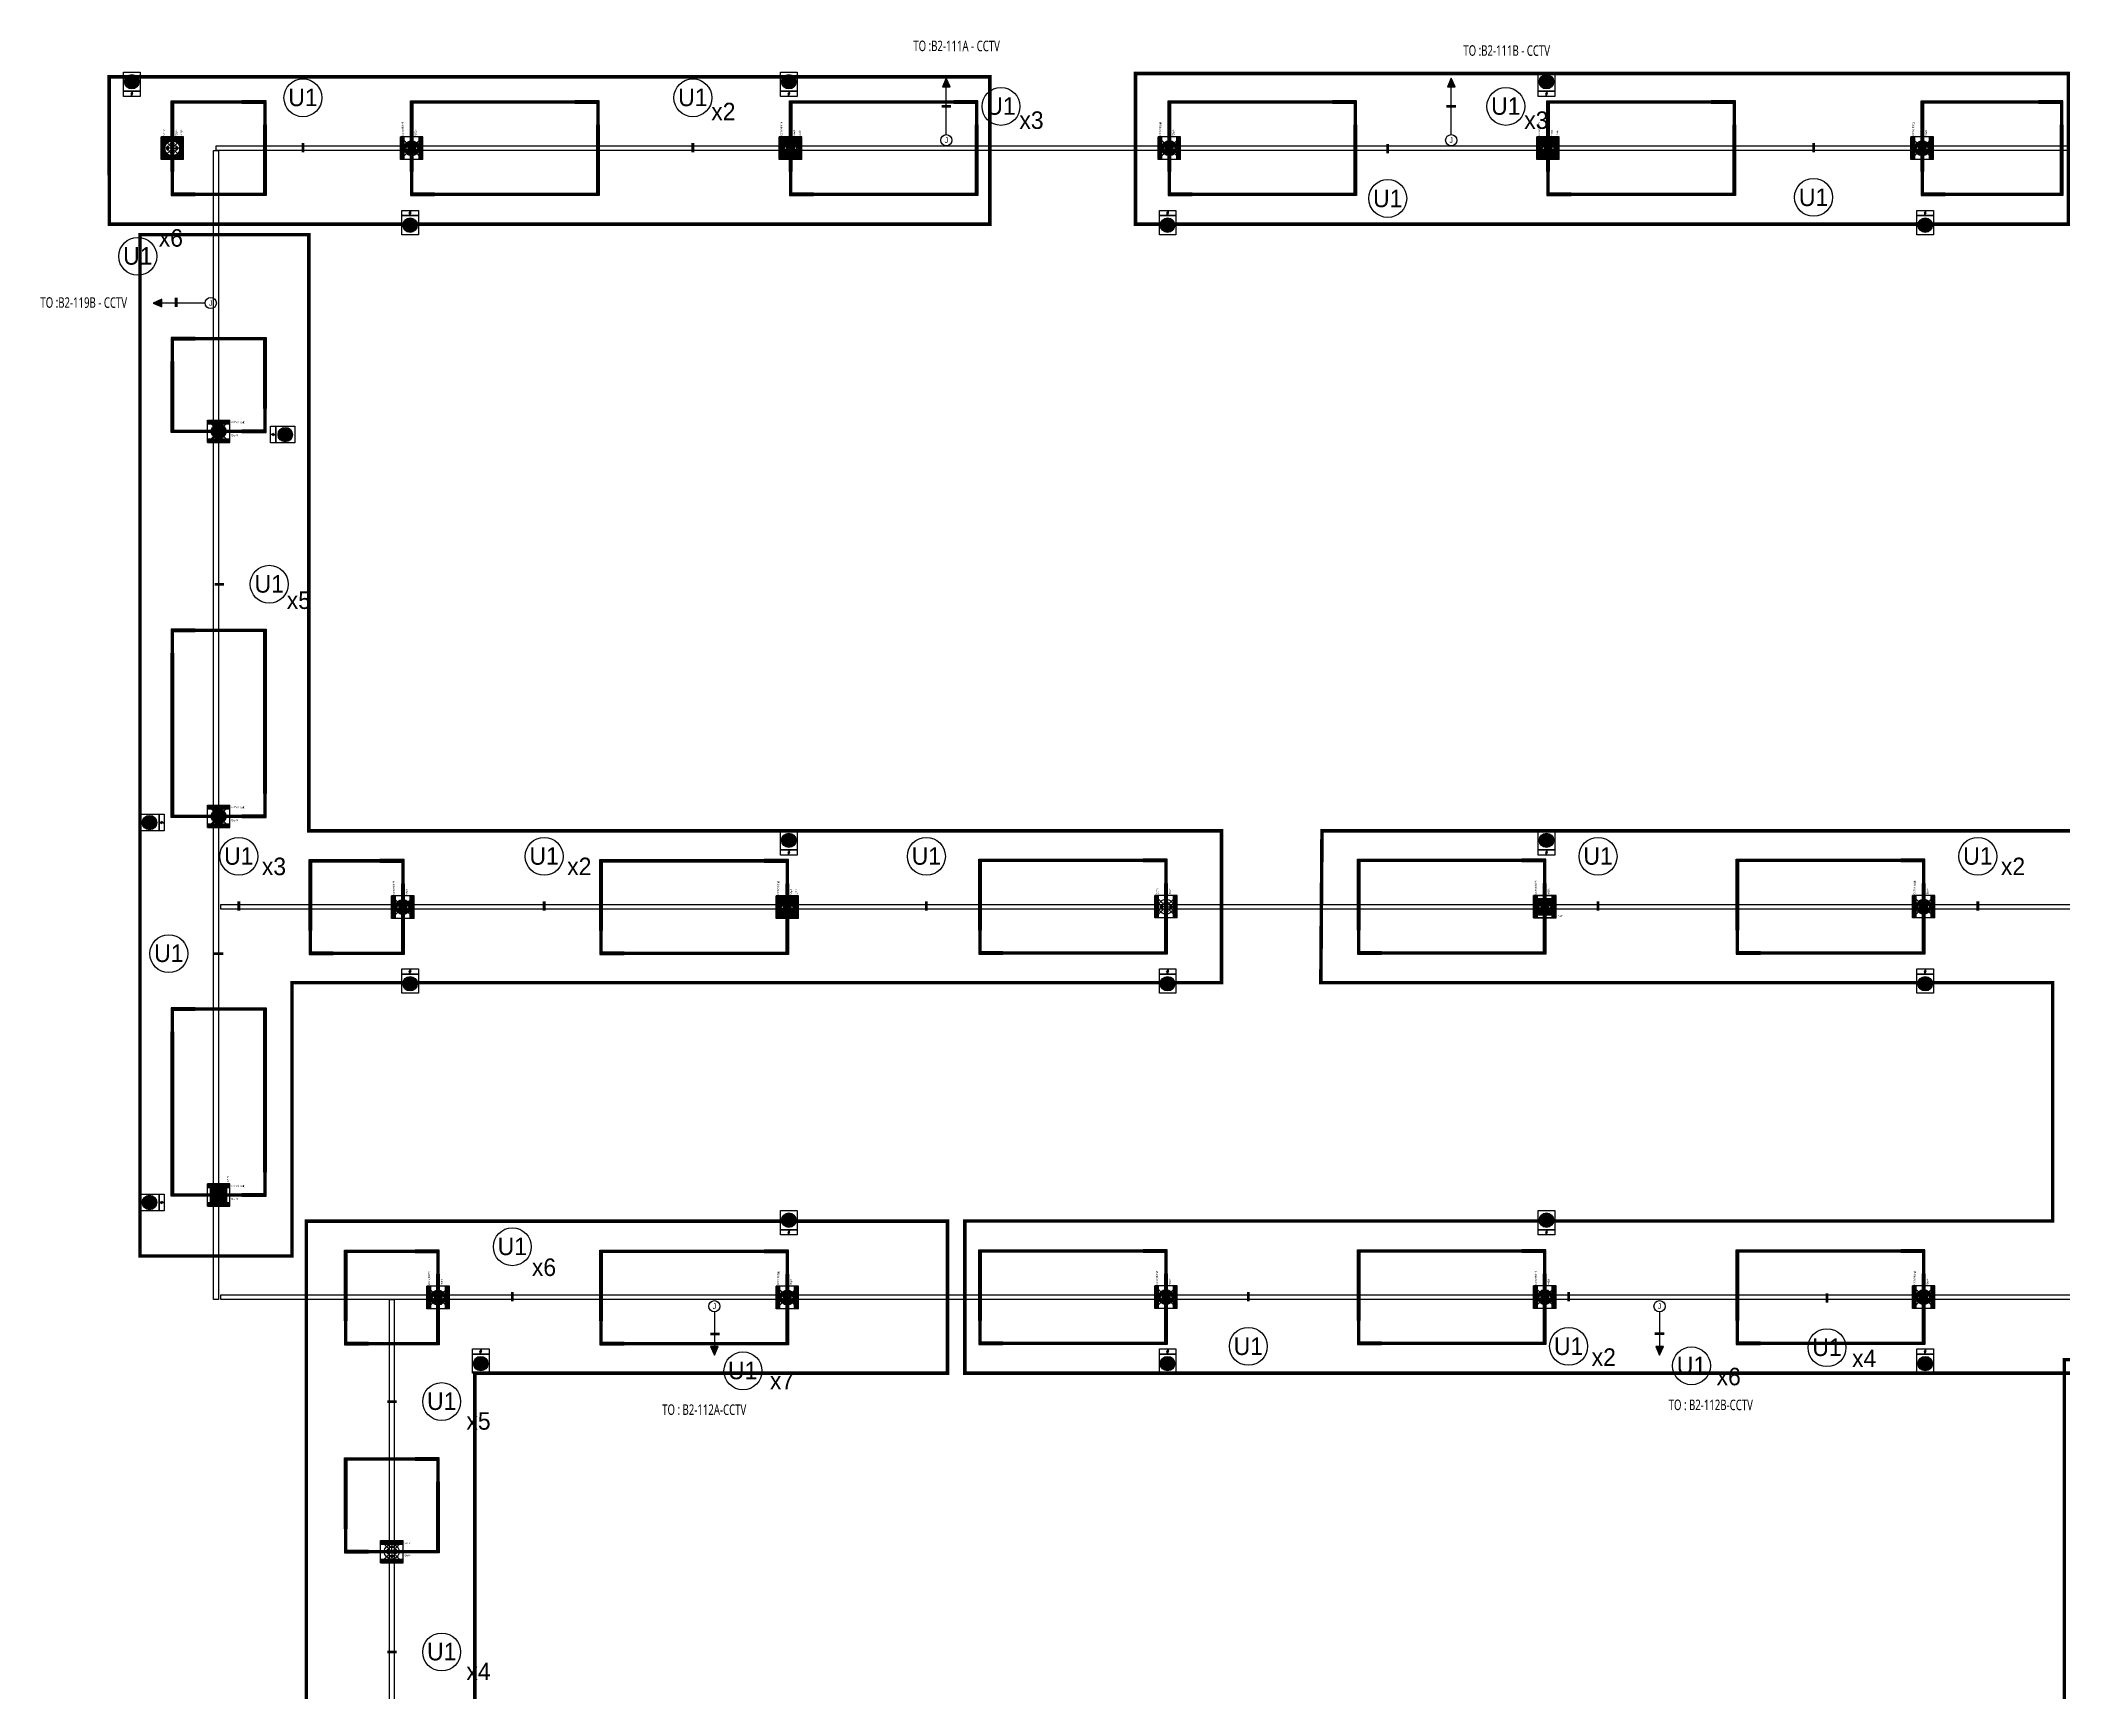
# Model space of a CAD drawing. Header units: millimetres. Extents: x 836025 to 1108898, y 78775 to 372820.
# Drawn here: x 948850 to 1035373, y 299791 to 370464 of the extents above; entities that cross this region are included whole.
import ezdxf
from ezdxf.enums import TextEntityAlignment as Align

# ---------------------------------------------------------------- set-up
doc = ezdxf.new("R2010")
doc.units = ezdxf.units.MM
doc.header["$LTSCALE"] = 250
for name, pattern in [('CENTER', [2, 1.25, -0.25, 0.25, -0.25]), ('LINE1', [3, 2.5, -0.5]), ('지하층_기둥$1$CEN', [62, 60, -1, 0, -1])]:
    doc.linetypes.add(name, pattern=pattern)
for name, color, linetype in [('A-CEN', 1, '지하층_기둥$1$CEN'), ('HA-CCTV', 2, 'Continuous'), ('HA-스피커 반경', 7, 'LINE1'), ('HA-조명기구', 7, 'Continuous'), ('HA-통합모듈', 7, 'Continuous'), ('LU-UTP wire', 3, 'Continuous'), ('LU-UTP 방향', 1, 'Continuous'), ('LU-UTP케이블', 1, 'Continuous'), ('LU-광케이블', 1, 'Continuous'), ('LU-귀로 방향', 3, 'Continuous'), ('LU-귀로Text', 3, 'Continuous'), ('LU-무선비상벨', 1, 'Continuous'), ('LU-정션박스', 3, 'Continuous'), ('라인구분', 7, 'CENTER'), ('전등레이스웨이', 1, 'Continuous')]:
    doc.layers.add(name, color=color, linetype=linetype)
doc.layers.add('HA-지시선', color=8, linetype='Continuous', plot=False)
doc.layers.get('HA-스피커 반경').off()
doc.styles.add('MtX_굴림', font='Gulim.ttf')
doc.styles.add('N', font='Gulim.ttf')
doc.styles.add('돋움', font='Dotum.ttf')
doc.styles.add('맑은고딕', font='malgun.ttf')

# ---------------------------------------------------------------- blocks, each defined once
blk = doc.blocks.new('HA-무선비상벨')
at = {"layer": 'LU-무선비상벨'}
h = blk.add_hatch(color=1, dxfattribs=at)
h.dxf.hatch_style = 1
h.paths.add_polyline_path([(309, 0, 1), (-309, 0, 1)])
h = blk.add_hatch(color=1, dxfattribs=at)
h.dxf.hatch_style = 1
h.paths.add_polyline_path([(2, 531), (33, 632), (-46, 509), (-2, 509), (-34, 408), (46, 531)])
at = {"layer": 'LU-무선비상벨', "color": 1}
for p, q in [((33, 632), (-46, 509)), ((-46, 509), (46, 531)), ((-2, 509), (-46, 509)), ((-34, 408), (46, 531)), ((-34, 408), (-2, 509)), ((33, 632), (2, 531)), ((46, 531), (2, 531))]:
    blk.add_line(p, q, dxfattribs=at)
for points in [[(356, 408), (-354, 408), (-354, 631), (356, 631)], [(-354, 408), (356, 408), (356, -408), (-354, -408)]]:
    blk.add_lwpolyline(points, close=True, dxfattribs=at)
blk.add_circle((0, 0), 309, dxfattribs=at)
blk = doc.blocks.new('HA-통합모듈-스피커')
at = {"layer": 'HA-통합모듈'}
h = blk.add_hatch(color=210, dxfattribs=at)
h.dxf.hatch_style = 1
h.paths.add_polyline_path([(-480, -317), (-480, 317), (0, 317, 1), (0, -317)])
h.paths.add_polyline_path([(0, -317, 1), (0, 317), (480, 317), (480, -317)])
at = {"layer": 'HA-지시선', "color": 5}
for p, q in [((-480, -480), (-480, 480)), ((-480, 480), (480, 480)), ((-480, 349), (480, 349)), ((-480, 317), (480, 317)), ((480, -480), (480, 480)), ((-480, -317), (480, -317)), ((-480, -349), (480, -349)), ((-480, -480), (480, -480))]:
    blk.add_line(p, q, dxfattribs=at)
at = {"layer": 'HA-지시선', "color": 251, "true_color": 0x636466}
for p, q in [((-480, 480), (480, -480)), ((-480, -480), (480, 480))]:
    blk.add_line(p, q, dxfattribs=at)
at = {"layer": 'HA-지시선', "color": 5}
blk.add_circle((0, 0), 317, dxfattribs=at)
at = {"layer": 'HA-조명기구', "style": '돋움'}
blk.add_text('스피커', height=70, dxfattribs=at).set_placement((538, -434))
blk = doc.blocks.new('zw$9B82')
at = {"layer": 'HA-스피커 반경', "color": 6}
blk.add_blockref('HA-통합모듈-스피커', (0, 0), dxfattribs=at)
blk = doc.blocks.new('HA-통합모듈-만공차')
at = {"layer": 'HA-통합모듈'}
h = blk.add_hatch(color=81, dxfattribs=at)
h.dxf.hatch_style = 1
h.paths.add_polyline_path([(-480, 349), (480, 349), (480, 480), (-480, 480)])
h.paths.add_polyline_path([(-480, -480), (480, -480), (480, -349), (-480, -349)])
at = {"layer": 'HA-지시선', "color": 5}
for p, q in [((-480, -480), (-480, 480)), ((-480, 480), (480, 480)), ((-480, 317), (480, 317)), ((480, -480), (480, 480)), ((-480, -317), (480, -317)), ((-480, -480), (480, -480))]:
    blk.add_line(p, q, dxfattribs=at)
at = {"layer": 'HA-지시선', "color": 251, "true_color": 0x636466}
for p, q in [((-480, 480), (480, -480)), ((-480, -480), (480, 480))]:
    blk.add_line(p, q, dxfattribs=at)
at = {"layer": 'HA-지시선', "color": 5}
blk.add_circle((0, 0), 317, dxfattribs=at)
at = {"layer": 'HA-통합모듈', "color": 5}
for p, q in [((-480, 349), (480, 349)), ((-480, -349), (480, -349))]:
    blk.add_line(p, q, dxfattribs=at)
at = {"layer": 'HA-지시선', "color": 7, "style": 'MtX_굴림'}
blk.add_text('만공차', height=70, dxfattribs=at).set_placement((542, -205))
blk = doc.blocks.new('HA-통합모듈-CCTV(비상벨연동)')
at = {"layer": 'HA-통합모듈'}
h = blk.add_hatch(color=10, dxfattribs=at)
h.dxf.hatch_style = 1
h.paths.add_polyline_path([(317, 0, 1), (-317, 0, 1)])
h.paths.add_polyline_path([(-270, 0), (-170, -100), (-170, 0), (0, 0), (0, -170), (-100, -170), (0, -270), (100, -170), (0, -170), (0, 0), (170, 0), (170, -100), (270, 0), (170, 100), (170, 0), (0, 0), (0, 170), (100, 170), (-2, 268), (-100, 170), (0, 170), (0, 0), (-170, 0), (-170, 100)], flags=16)
at = {"layer": 'HA-지시선', "color": 251, "true_color": 0x636466}
for p, q in [((-480, 480), (480, -480)), ((-480, -480), (480, 480))]:
    blk.add_line(p, q, dxfattribs=at)
at = {"layer": 'HA-통합모듈', "color": 5}
for p, q in [((-480, -480), (-480, 480)), ((-480, 480), (480, 480)), ((-480, 349), (480, 349)), ((-480, 317), (480, 317)), ((-170, 100), (-270, 0)), ((-270, 0), (-170, -100)), ((-170, 100), (-170, -100)), ((0, 0), (-170, 0)), ((-100, 170), (-2, 268)), ((100, 170), (-100, 170)), ((-2, 268), (100, 170)), ((0, 0), (0, 170)), ((0, 0), (0, -170)), ((0, 0), (170, 0)), ((170, -100), (170, 100)), ((170, 100), (270, 0)), ((270, 0), (170, -100)), ((480, -480), (480, 480)), ((-480, -317), (480, -317)), ((-480, -349), (480, -349)), ((-480, -480), (480, -480)), ((-100, -170), (100, -170)), ((0, -270), (-100, -170)), ((100, -170), (0, -270))]:
    blk.add_line(p, q, dxfattribs=at)
blk.add_circle((0, 0), 317, dxfattribs=at)
at = {"layer": 'HA-통합모듈', "style": '돋움'}
blk.add_text('CCTV(비상벨)', height=70, dxfattribs=at).set_placement((530, 350))
blk = doc.blocks.new('HA-조명기구(코너1000)')
at = {"layer": 'HA-조명기구'}
h = blk.add_hatch(color=81, dxfattribs=at)
h.dxf.hatch_style = 1
h.paths.add_polyline_path([(-995, -35), (-35, -35), (-35, -995), (-5, -995), (-5, -5), (-995, -5)])
at = {"layer": 'HA-조명기구', "color": 81}
blk.add_lwpolyline([(-1000, 0), (-1000, -40), (-40, -40), (-40, -1000), (0, -1000), (0, 0), (-1000, 0)], dxfattribs=at)
at = {"layer": 'HA-조명기구', "color": 3}
blk.add_lwpolyline([(-995, -5), (-995, -35), (-35, -35), (-35, -995), (-5, -995), (-5, -5)], close=True, dxfattribs=at)
at = {"layer": 'HA-지시선'}
for p, q in [((-40, -40), (0, 0)), ((-20, -20), (-1000, -20)), ((-20, -20), (-20, -1000))]:
    blk.add_line(p, q, dxfattribs=at)
at = {"layer": 'HA-지시선', "color": 30}
blk.add_lwpolyline([(-1000, 30), (-1000, -70), (-70, -70), (-70, -1000), (30, -1000), (30, 30)], close=True, dxfattribs=at)
blk = doc.blocks.new('HA-조명기구(직2000)')
at = {"layer": 'HA-조명기구'}
h = blk.add_hatch(color=81, dxfattribs=at)
h.dxf.hatch_style = 1
h.paths.add_polyline_path([(5, -1995), (35, -1995), (35, -5), (5, -5)])
h = blk.add_hatch(color=81, dxfattribs=at)
h.dxf.hatch_style = 1
h.paths.add_polyline_path([(5, -1995), (35, -1995), (35, -5), (5, -5)])
at = {"layer": 'HA-조명기구', "color": 81}
blk.add_lwpolyline([(0, 0), (40, 0), (40, -2000), (0, -2000), (0, 0)], dxfattribs=at)
blk.add_lwpolyline([(5, -5), (35, -5), (35, -1995), (5, -1995)], close=True, dxfattribs=at)
at = {"layer": 'HA-지시선'}
blk.add_line((20, 0), (20, -2000), dxfattribs=at)
at = {"layer": 'HA-지시선', "color": 4}
blk.add_lwpolyline([(-30, 0), (70, 0), (70, -2000), (-30, -2000)], close=True, dxfattribs=at)
blk = doc.blocks.new('HA-통합모듈-CCTV')
h = blk.add_hatch(color=81)
h.dxf.hatch_style = 1
h.paths.add_polyline_path([(-270, 0), (-170, 100), (-170, -100)])
h.paths.add_polyline_path([(-100, 170), (100, 170), (-2, 268)])
h.paths.add_polyline_path([(170, -100), (270, 0), (170, 100)])
h.paths.add_polyline_path([(-100, -170), (100, -170), (0, -270)])
at = {"layer": 'HA-지시선', "color": 251, "true_color": 0x636466}
for p, q in [((-480, 480), (480, -480)), ((-480, -480), (480, 480))]:
    blk.add_line(p, q, dxfattribs=at)
at = {"layer": 'HA-통합모듈', "color": 5}
for p, q in [((-480, -480), (-480, 480)), ((-480, 480), (480, 480)), ((-480, 349), (480, 349)), ((-170, 100), (-270, 0)), ((-270, 0), (-170, -100)), ((-170, 100), (-170, -100)), ((0, 0), (-170, 0)), ((-100, 170), (-2, 268)), ((100, 170), (-100, 170)), ((-2, 268), (100, 170)), ((0, 0), (0, 170)), ((0, 0), (0, -170)), ((0, 0), (170, 0)), ((170, -100), (170, 100)), ((170, 100), (270, 0)), ((270, 0), (170, -100)), ((480, -480), (480, 480)), ((-480, -349), (480, -349)), ((-480, -480), (480, -480)), ((-100, -170), (100, -170)), ((0, -270), (-100, -170)), ((100, -170), (0, -270))]:
    blk.add_line(p, q, dxfattribs=at)
blk.add_circle((0, 0), 317, dxfattribs=at)
at = {"layer": 'HA-통합모듈', "color": 7, "style": '돋움'}
blk.add_text('CCTV', height=70, dxfattribs=at).set_placement((536, 330))
blk = doc.blocks.new('LU-귀로방향')
at = {"layer": 'LU-귀로 방향', "color": 2}
blk.add_lwpolyline([(0.8, -0.35), (0.8, 0.35), (0, 0)], close=True, dxfattribs=at)
at = {"layer": 'LU-귀로 방향', "color": 10}
blk.add_solid([(0.03, 0), (0.78, 0.33), (0.78, -0.33)], dxfattribs=at)
blk = doc.blocks.new('LU-Jumper')
at = {"layer": 'LU-정션박스', "color": 2}
blk.add_circle((0, 0), 0.5, dxfattribs=at)
blk.add_circle((0, 0), 0.5, dxfattribs=at)
at = {"layer": 'LU-정션박스', "color": 1, "style": 'N'}
blk.add_text('J', height=0.5, dxfattribs=at).set_placement((0, 0), align=Align.MIDDLE)

msp = doc.modelspace()

# ---------------------------------------------------------------- linework, layer by layer
at = {"layer": 'LU-UTP wire'}
for p, q in [((987592, 366435, 0), (987591, 368848, 0)), ((1009183, 366435, 0), (1009183, 368848, 0)), ((955893, 359231, 0), (953671, 359231, 0)), ((977670, 316075, 0), (977671, 314218, 0)), ((1018093, 316075, 0), (1018093, 314217, 0))]:
    msp.add_line(p, q, dxfattribs=at)
at = {"layer": 'LU-UTP 방향', "elevation": 0}
for points in [[(987355, 366196, 0, 0, 0), (986617, 366196, 120, 0, 0), (986217, 366196, 0, 0, 0)], [(987835, 366196, 0, 0, 0), (988572, 366196, 120, 0, 0), (988972, 366196, 0, 0, 0)], [(1008946, 366196, 0, 0, 0), (1008209, 366196, 120, 0, 0), (1007809, 366196, 0, 0, 0)], [(1009426, 366196, 0, 0, 0), (1010164, 366196, 120, 0, 0), (1010564, 366196, 0, 0, 0)], [(956132, 358988, 0, 0, 0), (956132, 358250, 120, 0, 0), (956132, 357850, 0, 0, 0)], [(977433, 316314, 0, 0, 0), (976696, 316314, 120, 0, 0), (976296, 316314, 0, 0, 0)], [(1017856, 316314, 0, 0, 0), (1017118, 316314, 120, 0, 0), (1016718, 316314, 0, 0, 0)], [(1018336, 316314, 0, 0, 0), (1019073, 316314, 120, 0, 0), (1019473, 316314, 0, 0, 0)]]:
    msp.add_lwpolyline(points, format="xyseb", dxfattribs=at)
at = {"layer": 'LU-UTP케이블', "color": 1}
for centre in [(960075, 368011, 0), (976752, 368011, 0), (989929, 367642, 0), (1011521, 367642, 0), (1006470, 363705, 0), (1024682, 363753, 0), (953013, 361230, 0), (958633, 347201, 0), (957332, 335561, 0), (970392, 335561, 0), (986739, 335561, 0), (1015465, 335561, 0), (1031708, 335561, 0), (954339, 331399, 0), (969032, 318861, 0), (1000507, 314603, 0), (1014206, 314603, 0), (1025256, 314546, 0), (978894, 313551, 0), (1019461, 313768, 0), (966010, 312238, 0), (966010, 301526, 0)]:
    msp.add_circle(centre, 811, dxfattribs=at)
at = {"layer": 'LU-광케이블', "color": 1, "elevation": 0}
for points in [[(960075, 367200, 0, 0, 0), (960075, 366082, 120, 120, 0), (960075, 365682, 0, 0, 0)], [(976752, 367200, 0, 0, 0), (976752, 366082, 120, 120, 0), (976752, 365682, 0, 0, 0)], [(989118, 367642, 0, 0, 0), (989118, 367642, 0, 0, 0), (987792, 367642, 120, 120, 0), (987392, 367642, 0, 0, 0)], [(1010709, 367642, 0, 0, 0), (1010709, 367642, 0, 0, 0), (1009383, 367642, 120, 120, 0), (1008983, 367642, 0, 0, 0)], [(1006470, 364516, 0, 0, 0), (1006470, 365634, 120, 120, 0), (1006470, 366034, 0, 0, 0)], [(1024682, 364564, 0, 0, 0), (1024682, 365682, 120, 120, 0), (1024682, 366082, 0, 0, 0)], [(953824, 361230, 0, 0, 0), (954653, 361230, 0, 0, 0), (954653, 359457, 120, 120, 0), (954653, 359057, 0, 0, 0)], [(957822, 347201, 0, 0, 0), (956704, 347201, 120, 120, 0), (956304, 347201, 0, 0, 0)], [(957332, 334750, 0, 0, 0), (957332, 333632, 120, 120, 0), (957332, 333232, 0, 0, 0)], [(970392, 334750, 0, 0, 0), (970392, 333632, 120, 120, 0), (970392, 333232, 0, 0, 0)], [(986739, 334750, 0, 0, 0), (986739, 333632, 120, 120, 0), (986739, 333232, 0, 0, 0)], [(1015465, 334750, 0, 0, 0), (1015465, 333632, 120, 120, 0), (1015465, 333232, 0, 0, 0)], [(1031708, 334750, 0, 0, 0), (1031708, 333632, 120, 120, 0), (1031708, 333232, 0, 0, 0)], [(955151, 331399, 0, 0, 0), (956269, 331399, 120, 120, 0), (956669, 331399, 0, 0, 0)], [(969032, 318050, 0, 0, 0), (969032, 316932, 120, 120, 0), (969032, 316532, 0, 0, 0)], [(1000507, 315414, 0, 0, 0), (1000507, 316532, 120, 120, 0), (1000507, 316932, 0, 0, 0)], [(1014206, 315414, 0, 0, 0), (1014206, 316532, 120, 120, 0), (1014206, 316932, 0, 0, 0)], [(1025256, 315357, 0, 0, 0), (1025256, 316475, 120, 120, 0), (1025256, 316875, 0, 0, 0)], [(978894, 314362, 0, 0, 0), (978894, 315130, 0, 0, 0), (977903, 315130, 120, 120, 0), (977503, 315130, 0, 0, 0)], [(1019461, 314579, 0, 0, 0), (1019461, 315146, 0, 0, 0), (1018293, 315146, 120, 120, 0), (1017893, 315146, 0, 0, 0)], [(965199, 312238, 0, 0, 0), (964081, 312238, 120, 120, 0), (963681, 312238, 0, 0, 0)], [(965199, 301526, 0, 0, 0), (964081, 301526, 120, 120, 0), (963681, 301526, 0, 0, 0)]]:
    msp.add_lwpolyline(points, format="xyseb", dxfattribs=at)
at = {"layer": '라인구분', "ltscale": 3.5, "const_width": 150, "elevation": 0}
msp.add_lwpolyline([(951786, 368910), (951795, 362605), (989456, 362605), (989456, 368910), (951786, 368910)], dxfattribs=at)
msp.add_lwpolyline([(995681, 369051), (1035576, 369051), (1035576, 362605), (995681, 362605)], close=True, dxfattribs=at)
at = {"layer": '라인구분', "color": 5, "ltscale": 3.5, "const_width": 150, "elevation": 0}
msp.add_lwpolyline([(999359, 330155), (999359, 336655), (960328, 336655), (960328, 362155), (953108, 362155), (953108, 318465), (959608, 318465), (959608, 330155), (999359, 330155)], dxfattribs=at)
at = {"layer": '라인구분', "color": 3, "ltscale": 3.5, "const_width": 150, "elevation": 0}
msp.add_lwpolyline([(1003658, 336655), (1003608, 330155), (1034908, 330155), (1034908, 319966), (988385, 319966), (988385, 313455), (1043066, 313454), (1043066, 336655), (1003658, 336655)], dxfattribs=at)
msp.add_lwpolyline([(960221, 276072), (967928, 276072), (967928, 285855), (992176, 285855), (992176, 292855), (967428, 292855), (967428, 313455), (987640, 313455), (987640, 319955), (960221, 319955)], close=True, dxfattribs=at)
at = {"layer": '라인구분', "color": 1, "ltscale": 3.5, "const_width": 150, "elevation": 0}
msp.add_lwpolyline([(993274, 292855), (993274, 285855), (1068797, 285855), (1068797, 292855), (1043508, 292855), (1043508, 314030), (1035408, 314030), (1035408, 292855), (993274, 292855)], dxfattribs=at)
at = {"layer": '전등레이스웨이', "elevation": 0}
for points in [[(956458, 365755), (956458, 316605), (956257, 316605), (956257, 365755)], [(956368, 365955), (1074628, 365955), (1074628, 365755), (956368, 365755)], [(956568, 333505), (1039107, 333505), (1039107, 333305), (956568, 333305)], [(956568, 316805), (1039107, 316805), (1039107, 316605), (956568, 316605)], [(963978, 316605), (963978, 272030), (963777, 272030), (963777, 316605)]]:
    msp.add_lwpolyline(points, close=True, dxfattribs=at)

# ---------------------------------------------------------------- block references
at = {"layer": 'A-CEN', "rotation": 90}
for p in [(954488, 365854, 0), (980928, 365855, 0), (1013328, 365854, 0), (980788, 333390, 0), (956468, 321075, 0)]:
    msp.add_blockref('zw$9B82', p, dxfattribs=at)
at = {"layer": 'A-CEN'}
msp.add_blockref('zw$9B82', (1013188, 333405, 0), dxfattribs=at)
at = {"layer": 'HA-CCTV', "color": 3}
for name, p, rotation in [('HA-통합모듈-CCTV(비상벨연동)', (964728, 365855, 0), 90.0000000000003), ('HA-통합모듈-CCTV(비상벨연동)', (980928, 365855, 0), 90.0000000000003), ('HA-통합모듈-CCTV(비상벨연동)', (997128, 365855, 0), 90.0000000000004), ('HA-통합모듈-CCTV(비상벨연동)', (1013328, 365854, 0), 90.0000000000003), ('HA-통합모듈-CCTV(비상벨연동)', (1029328, 365854, 0), 90.0000000000003), ('HA-통합모듈-CCTV', (954487, 365855, 0), 90), ('HA-통합모듈-CCTV(비상벨연동)', (964348, 333390, 0), 90.0000000000003), ('HA-통합모듈-CCTV(비상벨연동)', (980788, 333390, 0), 90.00000000000024), ('HA-통합모듈-CCTV', (996988, 333405, 0), 90), ('HA-통합모듈-CCTV(비상벨연동)', (1013188, 333405, 0), 90.00000000000024), ('HA-통합모듈-CCTV(비상벨연동)', (1029388, 333405, 0), 90.00000000000024), ('HA-통합모듈-CCTV(비상벨연동)', (965857, 316690, 0), 90.00000000000024), ('HA-통합모듈-CCTV(비상벨연동)', (980788, 316690, 0), 90.00000000000024), ('HA-통합모듈-CCTV(비상벨연동)', (996988, 316705, 0), 90.00000000000024), ('HA-통합모듈-CCTV(비상벨연동)', (1013188, 316705, 0), 90.00000000000024), ('HA-통합모듈-CCTV(비상벨연동)', (1029388, 316705, 0), 90.00000000000024)]:
    msp.add_blockref(name, p, dxfattribs=dict(at, rotation=rotation))
for name, p in [('HA-통합모듈-CCTV(비상벨연동)', (956468, 353745, 0)), ('HA-통합모듈-CCTV(비상벨연동)', (956468, 337275, 0)), ('HA-통합모듈-CCTV(비상벨연동)', (956468, 321075, 0)), ('HA-통합모듈-CCTV', (963877, 305820, 0))]:
    msp.add_blockref(name, p, dxfattribs=at)
at = {"layer": 'HA-조명기구', "color": 3, "xscale": -1}
for p in [(954468, 367855, 0), (964708, 367855, 0), (980908, 367855, 0), (997108, 367855, 0), (1013308, 367855, 0), (1029308, 367855, 0), (960368, 335390, 0), (972808, 335390, 0), (989008, 335405, 0), (1005208, 335405, 0), (1021408, 335405, 0), (961877, 318690, 0), (972808, 318690, 0), (989008, 318705, 0), (1005208, 318705, 0), (1021408, 318705, 0), (961877, 309800, 0)]:
    msp.add_blockref('HA-조명기구(코너1000)', p, dxfattribs=at)
at = {"layer": 'HA-조명기구', "color": 3}
for name, p, rotation in [('HA-조명기구(직2000)', (955468, 367815, 0), 89.99999999999999), ('HA-조명기구(직2000)', (965708, 367815, 0), 89.99999999999999), ('HA-조명기구(직2000)', (967708, 367815, 0), 89.99999999999999), ('HA-조명기구(직2000)', (969708, 367815, 0), 89.99999999999999), ('HA-조명기구(직2000)', (981908, 367815, 0), 89.99999999999999), ('HA-조명기구(직2000)', (983908, 367815, 0), 89.99999999999999), ('HA-조명기구(직2000)', (985908, 367815, 0), 89.99999999999999), ('HA-조명기구(직2000)', (998108, 367815, 0), 89.99999999999999), ('HA-조명기구(직2000)', (1000108, 367815, 0), 89.99999999999999), ('HA-조명기구(직2000)', (1002108, 367815, 0), 89.99999999999999), ('HA-조명기구(직2000)', (1014308, 367815, 0), 89.99999999999999), ('HA-조명기구(직2000)', (1016308, 367815, 0), 89.99999999999999), ('HA-조명기구(직2000)', (1018308, 367815, 0), 89.99999999999999), ('HA-조명기구(직2000)', (1030308, 367815, 0), 89.99999999999999), ('HA-조명기구(직2000)', (1032308, 367815, 0), 89.99999999999999), ('HA-통합모듈-만공차', (954488, 365854, 0), 90.00000000000031), ('HA-조명기구(직2000)', (954508, 364855, 0), 180), ('HA-조명기구(직2000)', (958468, 364855, 0), 180), ('HA-통합모듈-만공차', (964728, 365855, 0), 90.00000000000031), ('HA-조명기구(직2000)', (964748, 364855, 0), 180), ('HA-조명기구(직2000)', (972708, 364855, 0), 180), ('HA-통합모듈-만공차', (980928, 365855, 0), 90.00000000000031), ('HA-조명기구(직2000)', (980948, 364855, 0), 180), ('HA-조명기구(직2000)', (988908, 364855, 0), 180), ('HA-통합모듈-만공차', (997128, 365857, 0), 90.0000000000004), ('HA-조명기구(직2000)', (997148, 364855, 0), 180), ('HA-조명기구(직2000)', (1005108, 364855, 0), 180), ('HA-통합모듈-만공차', (1013328, 365854, 0), 90.00000000000031), ('HA-조명기구(직2000)', (1013348, 364855, 0), 180), ('HA-조명기구(직2000)', (1021308, 364855, 0), 180), ('HA-통합모듈-만공차', (1029328, 365854, 0), 90.00000000000031), ('HA-조명기구(직2000)', (1029348, 364855, 0), 180), ('HA-조명기구(직2000)', (1035308, 364855, 0), 180), ('HA-조명기구(코너1000)', (954468, 363855, 0), 180), ('HA-조명기구(코너1000)', (964708, 363855, 0), 180), ('HA-조명기구(코너1000)', (980908, 363855, 0), 180), ('HA-조명기구(코너1000)', (997108, 363855, 0), 180), ('HA-조명기구(코너1000)', (1013308, 363855, 0), 180), ('HA-조명기구(코너1000)', (1029308, 363855, 0), 180), ('HA-조명기구(직2000)', (955468, 363855, 0), 89.99999999999999), ('HA-조명기구(직2000)', (965708, 363855, 0), 89.99999999999999), ('HA-조명기구(직2000)', (967708, 363855, 0), 89.99999999999999), ('HA-조명기구(직2000)', (969708, 363855, 0), 89.99999999999999), ('HA-조명기구(직2000)', (981908, 363855, 0), 89.99999999999999), ('HA-조명기구(직2000)', (983908, 363855, 0), 89.99999999999999), ('HA-조명기구(직2000)', (985908, 363855, 0), 89.99999999999999), ('HA-조명기구(직2000)', (998108, 363855, 0), 89.99999999999999), ('HA-조명기구(직2000)', (1000108, 363855, 0), 89.99999999999999), ('HA-조명기구(직2000)', (1002108, 363855, 0), 89.99999999999999), ('HA-조명기구(직2000)', (1014308, 363855, 0), 89.99999999999999), ('HA-조명기구(직2000)', (1016308, 363855, 0), 89.99999999999999), ('HA-조명기구(직2000)', (1018308, 363855, 0), 89.99999999999999), ('HA-조명기구(직2000)', (1030308, 363855, 0), 89.99999999999999), ('HA-조명기구(직2000)', (1032308, 363855, 0), 89.99999999999999), ('HA-조명기구(코너1000)', (954468, 357725, 0), 89.99999999999999), ('HA-조명기구(직2000)', (955468, 357685, 0), 89.99999999999999), ('HA-조명기구(코너1000)', (958468, 353725, 0), 270), ('HA-조명기구(직2000)', (955468, 353725, 0), 89.99999999999999), ('HA-조명기구(코너1000)', (954468, 345255, 0), 89.99999999999999), ('HA-조명기구(직2000)', (955468, 345215, 0), 89.99999999999999), ('HA-조명기구(코너1000)', (958468, 337255, 0), 270), ('HA-조명기구(직2000)', (955468, 337255, 0), 89.99999999999999), ('HA-조명기구(직2000)', (961368, 335350, 0), 89.99999999999999), ('HA-조명기구(직2000)', (973808, 335350, 0), 89.99999999999999), ('HA-조명기구(직2000)', (975808, 335350, 0), 89.99999999999999), ('HA-조명기구(직2000)', (977808, 335350, 0), 89.99999999999999), ('HA-조명기구(직2000)', (990008, 335365, 0), 89.99999999999999), ('HA-조명기구(직2000)', (992008, 335365, 0), 89.99999999999999), ('HA-조명기구(직2000)', (994008, 335365, 0), 89.99999999999999), ('HA-조명기구(직2000)', (1006208, 335365, 0), 89.99999999999999), ('HA-조명기구(직2000)', (1008208, 335365, 0), 89.99999999999999), ('HA-조명기구(직2000)', (1010208, 335365, 0), 89.99999999999999), ('HA-조명기구(직2000)', (1022408, 335365, 0), 89.99999999999999), ('HA-조명기구(직2000)', (1024408, 335365, 0), 89.99999999999999), ('HA-조명기구(직2000)', (1026408, 335365, 0), 89.99999999999999), ('HA-조명기구(직2000)', (960408, 332390, 0), 180), ('HA-통합모듈-만공차', (964348, 333390, 0), 90.0000000000003), ('HA-조명기구(직2000)', (964368, 332390, 0), 180), ('HA-조명기구(직2000)', (972848, 332390, 0), 180), ('HA-통합모듈-만공차', (980788, 333390, 0), 90.00000000000024), ('HA-조명기구(직2000)', (980808, 332390, 0), 180), ('HA-조명기구(직2000)', (989048, 332405, 0), 180), ('HA-통합모듈-만공차', (996988, 333405, 0), 90.00000000000024), ('HA-조명기구(직2000)', (997008, 332405, 0), 180), ('HA-조명기구(직2000)', (1005248, 332405, 0), 180), ('HA-통합모듈-만공차', (1013188, 333405, 0), 90.00000000000024), ('HA-조명기구(직2000)', (1013208, 332405, 0), 180), ('HA-조명기구(직2000)', (1021448, 332405, 0), 180), ('HA-통합모듈-만공차', (1029388, 333405, 0), 90.00000000000024), ('HA-조명기구(직2000)', (1029408, 332405, 0), 180), ('HA-조명기구(코너1000)', (960368, 331390, 0), 180), ('HA-조명기구(코너1000)', (972808, 331390, 0), 180), ('HA-조명기구(코너1000)', (989008, 331405, 0), 180), ('HA-조명기구(코너1000)', (1005208, 331405, 0), 180), ('HA-조명기구(코너1000)', (1021408, 331405, 0), 180), ('HA-조명기구(직2000)', (961368, 331390, 0), 89.99999999999999), ('HA-조명기구(직2000)', (973808, 331390, 0), 89.99999999999999), ('HA-조명기구(직2000)', (975808, 331390, 0), 89.99999999999999), ('HA-조명기구(직2000)', (977808, 331390, 0), 89.99999999999999), ('HA-조명기구(직2000)', (990008, 331405, 0), 89.99999999999999), ('HA-조명기구(직2000)', (992008, 331405, 0), 89.99999999999999), ('HA-조명기구(직2000)', (994008, 331405, 0), 89.99999999999999), ('HA-조명기구(직2000)', (1006208, 331405, 0), 89.99999999999999), ('HA-조명기구(직2000)', (1008208, 331405, 0), 89.99999999999999), ('HA-조명기구(직2000)', (1010208, 331405, 0), 89.99999999999999), ('HA-조명기구(직2000)', (1022408, 331405, 0), 89.99999999999999), ('HA-조명기구(직2000)', (1024408, 331405, 0), 89.99999999999999), ('HA-조명기구(직2000)', (1026408, 331405, 0), 89.99999999999999), ('HA-조명기구(코너1000)', (954468, 329055, 0), 89.99999999999999), ('HA-조명기구(직2000)', (955468, 329015, 0), 89.99999999999999), ('HA-조명기구(코너1000)', (958468, 321055, 0), 270), ('HA-조명기구(직2000)', (955468, 321055, 0), 89.99999999999999), ('HA-조명기구(직2000)', (962877, 318650, 0), 89.99999999999999), ('HA-조명기구(직2000)', (973808, 318650, 0), 89.99999999999999), ('HA-조명기구(직2000)', (975808, 318650, 0), 89.99999999999999), ('HA-조명기구(직2000)', (977808, 318650, 0), 89.99999999999999), ('HA-조명기구(직2000)', (990008, 318665, 0), 89.99999999999999), ('HA-조명기구(직2000)', (992008, 318665, 0), 89.99999999999999), ('HA-조명기구(직2000)', (994008, 318665, 0), 89.99999999999999), ('HA-조명기구(직2000)', (1006208, 318665, 0), 89.99999999999999), ('HA-조명기구(직2000)', (1008208, 318665, 0), 89.99999999999999), ('HA-조명기구(직2000)', (1010208, 318665, 0), 89.99999999999999), ('HA-조명기구(직2000)', (1022408, 318665, 0), 89.99999999999999), ('HA-조명기구(직2000)', (1024408, 318665, 0), 89.99999999999999), ('HA-조명기구(직2000)', (1026408, 318665, 0), 89.99999999999999), ('HA-조명기구(직2000)', (961917, 315690, 0), 180), ('HA-조명기구(직2000)', (965877, 315690, 0), 180), ('HA-조명기구(직2000)', (972848, 315690, 0), 180), ('HA-조명기구(직2000)', (980808, 315690, 0), 180), ('HA-조명기구(직2000)', (989048, 315705, 0), 180), ('HA-조명기구(직2000)', (997008, 315705, 0), 180), ('HA-조명기구(직2000)', (1005248, 315705, 0), 180), ('HA-조명기구(직2000)', (1013208, 315705, 0), 180), ('HA-조명기구(직2000)', (1021448, 315705, 0), 180), ('HA-조명기구(직2000)', (1029408, 315705, 0), 180), ('HA-통합모듈-만공차', (965857, 316690, 0), 90.00000000000024), ('HA-통합모듈-만공차', (980788, 316690, 0), 90.00000000000024), ('HA-통합모듈-만공차', (996988, 316705, 0), 90.00000000000024), ('HA-통합모듈-만공차', (1013188, 316705, 0), 90.00000000000024), ('HA-통합모듈-만공차', (1029388, 316705, 0), 89.99999999999999), ('HA-조명기구(코너1000)', (961877, 314690, 0), 180), ('HA-조명기구(코너1000)', (972808, 314690, 0), 180), ('HA-조명기구(코너1000)', (989008, 314705, 0), 180), ('HA-조명기구(코너1000)', (1005208, 314705, 0), 180), ('HA-조명기구(코너1000)', (1021408, 314705, 0), 180), ('HA-조명기구(직2000)', (962877, 314690, 0), 89.99999999999999), ('HA-조명기구(직2000)', (973808, 314690, 0), 89.99999999999999), ('HA-조명기구(직2000)', (975808, 314690, 0), 89.99999999999999), ('HA-조명기구(직2000)', (977808, 314690, 0), 89.99999999999999), ('HA-조명기구(직2000)', (990008, 314705, 0), 89.99999999999999), ('HA-조명기구(직2000)', (992008, 314705, 0), 89.99999999999999), ('HA-조명기구(직2000)', (994008, 314705, 0), 89.99999999999999), ('HA-조명기구(직2000)', (1006208, 314705, 0), 89.99999999999999), ('HA-조명기구(직2000)', (1008208, 314705, 0), 89.99999999999999), ('HA-조명기구(직2000)', (1010208, 314705, 0), 89.99999999999999), ('HA-조명기구(직2000)', (1022408, 314705, 0), 89.99999999999999), ('HA-조명기구(직2000)', (1024408, 314705, 0), 89.99999999999999), ('HA-조명기구(직2000)', (1026408, 314705, 0), 89.99999999999999), ('HA-조명기구(직2000)', (962877, 309760, 0), 89.99999999999999), ('HA-조명기구(직2000)', (961917, 306800, 0), 180), ('HA-조명기구(직2000)', (965877, 306800, 0), 180), ('HA-조명기구(코너1000)', (961877, 305800, 0), 180), ('HA-조명기구(직2000)', (962877, 305800, 0), 89.99999999999999)]:
    msp.add_blockref(name, p, dxfattribs=dict(at, rotation=rotation))
for name, p in [('HA-조명기구(코너1000)', (958468, 367855, 0)), ('HA-조명기구(코너1000)', (972708, 367855, 0)), ('HA-조명기구(코너1000)', (988908, 367855, 0)), ('HA-조명기구(코너1000)', (1005108, 367855, 0)), ('HA-조명기구(코너1000)', (1021308, 367855, 0)), ('HA-조명기구(코너1000)', (1035308, 367855, 0)), ('HA-조명기구(직2000)', (954468, 356725, 0)), ('HA-조명기구(직2000)', (958428, 356725, 0)), ('HA-통합모듈-만공차', (956468, 353745, 0)), ('HA-조명기구(직2000)', (954468, 344255, 0)), ('HA-조명기구(직2000)', (958428, 344255, 0)), ('HA-조명기구(직2000)', (954468, 342255, 0)), ('HA-조명기구(직2000)', (958428, 342255, 0)), ('HA-조명기구(직2000)', (954468, 340255, 0)), ('HA-조명기구(직2000)', (958428, 340255, 0)), ('HA-통합모듈-만공차', (956468, 337275, 0)), ('HA-조명기구(코너1000)', (964368, 335390, 0)), ('HA-조명기구(코너1000)', (980808, 335390, 0)), ('HA-조명기구(코너1000)', (997008, 335405, 0)), ('HA-조명기구(코너1000)', (1013208, 335405, 0)), ('HA-조명기구(코너1000)', (1029408, 335405, 0)), ('HA-조명기구(직2000)', (954468, 328055, 0)), ('HA-조명기구(직2000)', (958428, 328055, 0)), ('HA-조명기구(직2000)', (954468, 326055, 0)), ('HA-조명기구(직2000)', (958428, 326055, 0)), ('HA-조명기구(직2000)', (954468, 324055, 0)), ('HA-조명기구(직2000)', (958428, 324055, 0)), ('HA-통합모듈-만공차', (956468, 321075, 0)), ('HA-조명기구(코너1000)', (965877, 318690, 0)), ('HA-조명기구(코너1000)', (980808, 318690, 0)), ('HA-조명기구(코너1000)', (997008, 318705, 0)), ('HA-조명기구(코너1000)', (1013208, 318705, 0)), ('HA-조명기구(코너1000)', (1029408, 318705, 0)), ('HA-조명기구(코너1000)', (965877, 309800, 0)), ('HA-통합모듈-만공차', (963877, 305820, 0))]:
    msp.add_blockref(name, p, dxfattribs=at)
at = {"layer": 'HA-조명기구', "color": 3, "xscale": -1}
for p, rotation in [((958468, 363855, 0), 180), ((972708, 363855, 0), 180), ((988908, 363855, 0), 180), ((1005108, 363855, 0), 180), ((1021308, 363855, 0), 180), ((1035308, 363855, 0), 180), ((958468, 357725, 0), 270), ((954468, 353725, 0), 89.99999999999969), ((958468, 345255, 0), 270), ((954468, 337255, 0), 89.99999999999969), ((964368, 331390, 0), 180), ((980808, 331390, 0), 180), ((997008, 331405, 0), 180), ((1013208, 331405, 0), 180), ((1029408, 331405, 0), 180), ((958468, 329055, 0), 270), ((954468, 321055, 0), 89.99999999999969), ((965877, 314690, 0), 180), ((980808, 314690, 0), 180), ((997008, 314705, 0), 180), ((1013208, 314705, 0), 180), ((1029408, 314705, 0), 180), ((965877, 305800, 0), 180)]:
    msp.add_blockref('HA-조명기구(코너1000)', p, dxfattribs=dict(at, rotation=rotation))
at = {"layer": 'LU-귀로 방향', "xscale": 468.0000000000001, "yscale": 468.0000000000001, "zscale": 468.0000000000001}
for p, rotation in [((987592, 368850, 0), 269.9999999999999), ((1009184, 368850, 0), 269.9999999999999), ((977670, 314217, 0), 89.99999999999991), ((1018093, 314217, 0), 89.99999999999991)]:
    msp.add_blockref('LU-귀로방향', p, dxfattribs=dict(at, rotation=rotation))
msp.add_blockref('LU-귀로방향', (953669, 359231, 0), dxfattribs=at)
at = {"layer": 'LU-무선비상벨'}
for p, rotation in [((952758, 368697), 180), ((980858, 368697), 180), ((1013258, 368697), 180), ((959320, 353604), 89.99999999999991), ((953515, 337006), 269.9999999999999), ((980858, 336247), 180), ((1013258, 336247), 180), ((953515, 320756), 269.9999999999999), ((980858, 319997), 180), ((1013258, 319997), 180)]:
    msp.add_blockref('HA-무선비상벨', p, dxfattribs=dict(at, rotation=rotation))
for p in [(964657, 362563), (997057, 362563), (1029457, 362563), (964657, 330113), (997057, 330113), (1029457, 330113), (967677, 313863), (997057, 313863), (1029457, 313863)]:
    msp.add_blockref('HA-무선비상벨', p, dxfattribs=at)
at = {"layer": 'LU-정션박스', "xscale": 480, "yscale": 480, "zscale": 480}
for p, rotation in [((987592, 366195, 0), 359.9157777883219), ((1009184, 366195, 0), 359.9157777883219), ((956133, 359231, 0), 359.9157777883219), ((977671, 316315, 0), 359.9157777883218), ((1018093, 316315, 0), 359.9157777883218)]:
    msp.add_blockref('LU-Jumper', p, dxfattribs=dict(at, rotation=rotation))

# ---------------------------------------------------------------- texts
at = {"layer": 'LU-UTP케이블', "color": 3, "style": 'N'}
for s, p in [('U1', (960075, 368028, 0)), ('U1', (976751, 368028, 0)), ('x2', (978057, 367423, 0)), ('U1', (989929, 367659, 0)), ('U1', (1011520, 367659, 0)), ('x3', (991234, 367054, 0)), ('x3', (1012826, 367054, 0)), ('U1', (1006470, 363707, 0)), ('U1', (1024682, 363755, 0)), ('x6', (954426, 362017, 0)), ('U1', (953013, 361247, 0)), ('U1', (958633, 347218, 0)), ('x5', (959901, 346519, 0)), ('U1', (957332, 335578, 0)), ('U1', (970392, 335578, 0)), ('U1', (986739, 335578, 0)), ('U1', (1015465, 335578, 0)), ('U1', (1031708, 335578, 0)), ('x3', (958836, 335132, 0)), ('x2', (971895, 335132, 0)), ('x2', (1033212, 335132, 0)), ('U1', (954340, 331416, 0)), ('U1', (969031, 318878, 0)), ('x6', (970384, 317985, 0)), ('U1', (1000506, 314605, 0)), ('U1', (1014206, 314605, 0)), ('x2', (1015709, 314139, 0)), ('U1', (1019461, 313785, 0)), ('U1', (1025256, 314563, 0)), ('x4', (1026846, 314088, 0)), ('U1', (978882, 313568, 0)), ('x7', (980565, 313131, 0)), ('x6', (1021051, 313310, 0)), ('U1', (966011, 312255, 0)), ('x5', (967584, 311409, 0)), ('U1', (966011, 301543, 0)), ('x4', (967584, 300697, 0))]:
    msp.add_text(s, height=750, dxfattribs=at).set_placement(p, align=Align.MIDDLE_CENTER)
at = {"layer": 'LU-귀로Text', "color": 3, "style": '맑은고딕', "width": 0.7}
for s, p in [('TO :B2-111A - CCTV', (988030, 370230, 0)), ('TO :B2-111B - CCTV', (1011557, 370032, 0)), ('TO :B2-119B - CCTV', (950700, 359252, 0)), ('TO : B2-112A-CCTV', (977237, 311893, 0)), ('TO : B2-112B-CCTV', (1020285, 312097, 0))]:
    msp.add_text(s, height=450, rotation=359.93392, dxfattribs=at).set_placement(p, align=Align.MIDDLE_CENTER)

doc.saveas('drawing.dxf')
